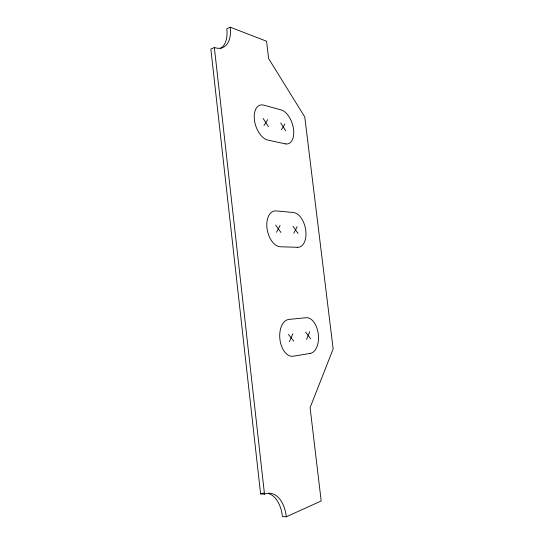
<?xml version="1.0" encoding="UTF-8"?>
<svg xmlns="http://www.w3.org/2000/svg" width="544" height="544" viewBox="0 0 544 544"><rect width="100%" height="100%" fill="white"/><g stroke="black" fill="none" stroke-linecap="round" stroke-linejoin="round"><path stroke-width="0.82" d="M306.517 339.361L309.794 331.684M289.34 341.775L292.876 333.826M293.848 233.233L297.194 226.542M276.502 232.254L280.099 225.366M281.5 129.737L284.906 123.991M263.99 125.548L267.648 119.66M268.763 493.605A32.218 19.196 -85.2 0 1 282.431 516.508L286.307 516.8L321.184 500.97L310.094 407.633L333.152 348.928L304.769 116.953L268.634 58.602L266.567 41.235L230.234 27.2L226.794 28.764A30.233 17.075 66 0 1 220.313 48.559M230.234 27.2A30.355 17.034 66.1 0 1 214.35 47.512L210.848 49.048L260.603 493.925L264.5 494.136A32.348 19.156 -85.4 0 1 286.307 516.8M288.476 334.383L293.74 341.156M305.66 332.207L310.644 338.783M275.658 225.06L280.942 232.506M293.019 226.25L298.024 233.464M263.167 118.531L268.471 126.623M280.69 122.93L285.716 130.75M214.35 47.512L264.5 494.136M260.603 493.925A32.218 19.196 -85.2 0 1 263.935 493.095M310.298 353.376L293.284 356.225A18.537 11.091 83.8 0 1 279.908 339.32A18.537 11.091 83.8 0 1 288.959 319.416L306.034 317.716A17.959 10.418 83.6 0 1 318.294 334.193A17.959 10.418 83.6 0 1 310.298 353.376M297.616 247.296L280.418 246.765A18.224 10.846 77.5 0 1 266.988 228.126A18.224 10.846 77.5 0 1 276.202 210.902L293.454 212.52A17.666 10.2 77.8 0 1 305.776 230.547A17.666 10.2 77.8 0 1 297.616 247.296M285.24 143.847L267.886 140.1A18.299 10.397 72 0 1 254.408 119.823A18.299 10.397 72 0 1 263.779 105.148L281.187 109.929A17.707 9.799 72.7 0 1 293.556 129.424A17.707 9.799 72.7 0 1 285.24 143.847"/></g></svg>
